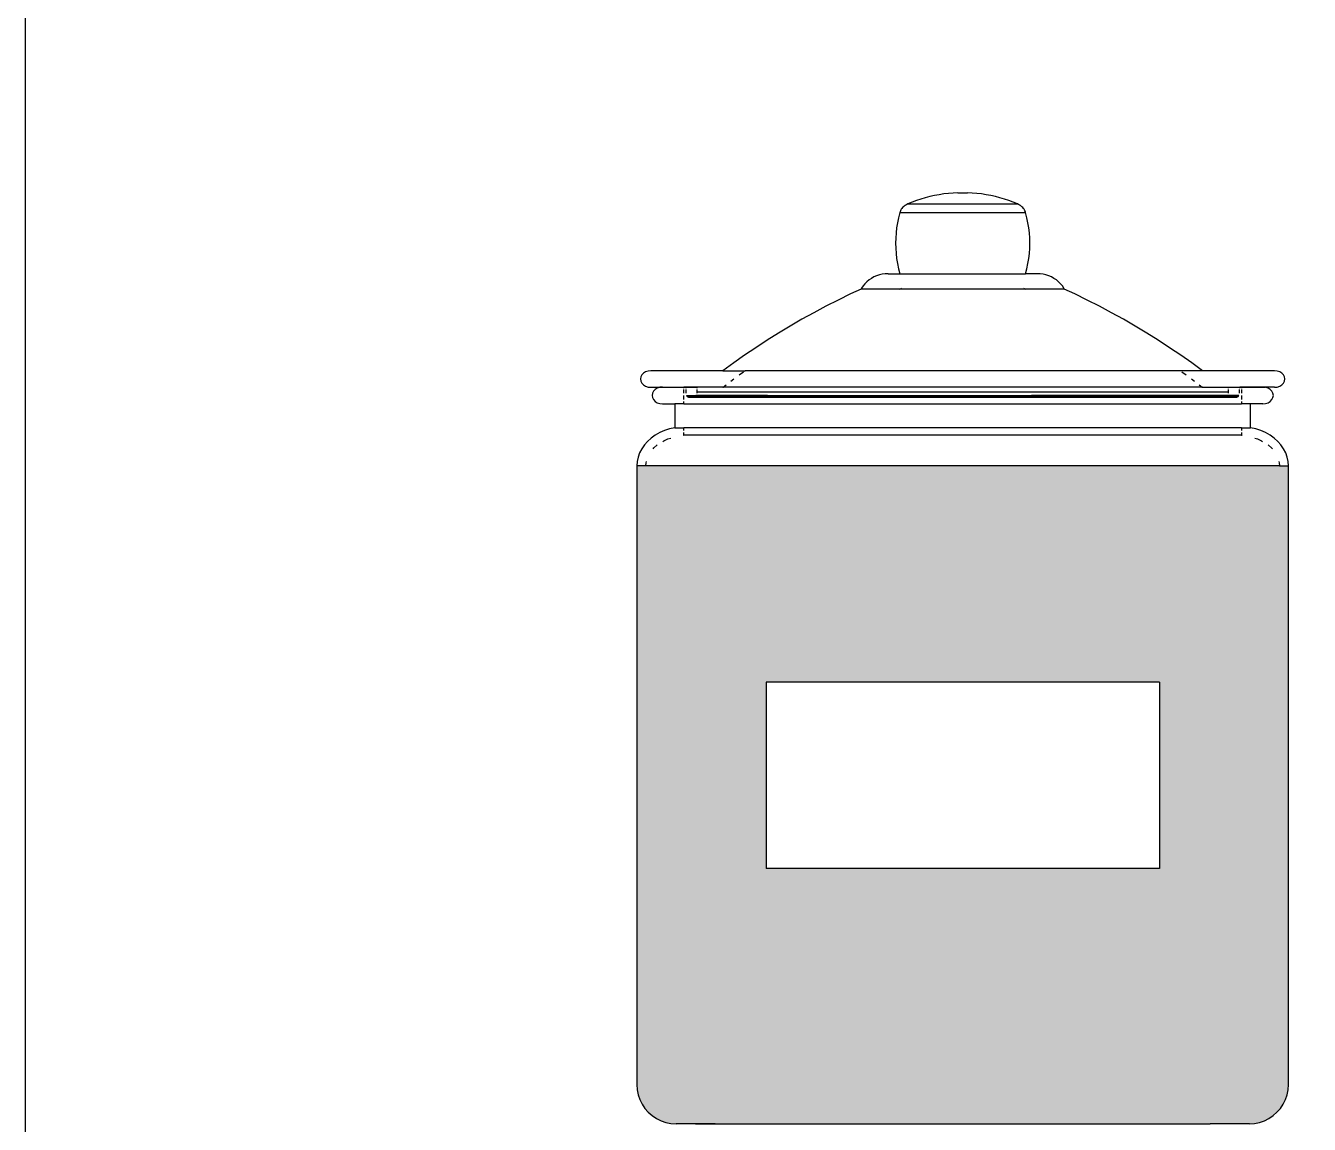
# Model space of a CAD drawing. Header units: millimetres. Extents: x 857 to 2168, y 576 to 1198.
# Drawn here: x 1490.87 to 1502.85, y 637.65 to 647.9 of the extents above; entities that cross this region are included whole.
import ezdxf

# ---------------------------------------------------------------- set-up
doc = ezdxf.new("R2010")
doc.units = ezdxf.units.MM
doc.layers.add('WAL', color=7, linetype='Continuous', lineweight=30)

msp = doc.modelspace()

# ---------------------------------------------------------------- hatches: boundary and pattern name
at = {"lineweight": -2, "true_color": 0xfac7ad}
h = msp.add_hatch(color=31, dxfattribs=at)
h.dxf.hatch_style = 1
h.paths.add_polyline_path([(1502.977, 666.315), (1502.893, 666.315), (1496.981, 666.315), (1496.896, 666.315), (1496.896, 660.543), (1496.899, 660.495), (1496.908, 660.448), (1496.924, 660.403), (1496.945, 660.36), (1496.972, 660.32), (1497.003, 660.284), (1497.039, 660.253), (1497.079, 660.226), (1497.122, 660.205), (1497.134, 660.201), (1502.74, 660.201), (1502.752, 660.205), (1502.794, 660.226), (1502.834, 660.253), (1502.87, 660.284), (1502.902, 660.32), (1502.928, 660.36), (1502.95, 660.403), (1502.965, 660.448), (1502.974, 660.495), (1502.977, 660.543)])
h.paths.add_polyline_path([(1501.772, 662.56), (1498.101, 662.56), (1498.101, 664.298), (1501.772, 664.298)], flags=16)
h.paths.add_polyline_path([(1509.928, 666.315), (1509.843, 666.315), (1503.931, 666.315), (1503.846, 666.315), (1503.846, 660.543), (1503.849, 660.495), (1503.859, 660.448), (1503.874, 660.403), (1503.895, 660.36), (1503.922, 660.32), (1503.953, 660.284), (1503.989, 660.253), (1504.029, 660.226), (1504.072, 660.205), (1504.084, 660.201), (1509.69, 660.201), (1509.702, 660.205), (1509.745, 660.226), (1509.784, 660.253), (1509.82, 660.284), (1509.852, 660.32), (1509.879, 660.36), (1509.9, 660.403), (1509.915, 660.448), (1509.924, 660.495), (1509.928, 660.543)])
h.paths.add_polyline_path([(1505.052, 662.56), (1505.052, 664.298), (1508.722, 664.298), (1508.722, 662.56)], flags=16)
h.paths.add_polyline_path([(1516.687, 660.403), (1516.702, 660.448), (1516.712, 660.495), (1516.715, 660.543), (1516.715, 664.795), (1510.634, 664.795), (1510.634, 660.543), (1510.637, 660.495), (1510.646, 660.448), (1510.661, 660.403), (1510.683, 660.36), (1510.709, 660.32), (1510.741, 660.284), (1510.777, 660.253), (1510.816, 660.226), (1510.859, 660.205), (1510.871, 660.201), (1516.477, 660.201), (1516.489, 660.205), (1516.532, 660.226), (1516.572, 660.253), (1516.608, 660.284), (1516.639, 660.32), (1516.666, 660.36)])
h.paths.add_polyline_path([(1511.839, 661.8), (1511.839, 663.538), (1515.509, 663.538), (1515.509, 661.8)], flags=16)
h.paths.add_polyline_path([(1523.665, 664.795), (1517.584, 664.795), (1517.584, 660.543), (1517.587, 660.495), (1517.596, 660.448), (1517.612, 660.403), (1517.633, 660.36), (1517.659, 660.32), (1517.691, 660.284), (1517.727, 660.253), (1517.767, 660.226), (1517.81, 660.205), (1517.822, 660.201), (1523.427, 660.201), (1523.439, 660.205), (1523.482, 660.226), (1523.522, 660.253), (1523.558, 660.284), (1523.59, 660.32), (1523.616, 660.36), (1523.637, 660.403), (1523.653, 660.448), (1523.662, 660.495), (1523.665, 660.543)])
h.paths.add_polyline_path([(1518.789, 661.8), (1518.789, 663.538), (1522.46, 663.538), (1522.46, 661.8)], flags=16)
h.paths.add_polyline_path([(1504.216, 653.527), (1498.134, 653.527), (1498.134, 649.275), (1498.137, 649.228), (1498.147, 649.181), (1498.162, 649.135), (1498.183, 649.092), (1498.21, 649.053), (1498.241, 649.017), (1504.108, 649.017), (1504.14, 649.053), (1504.167, 649.092), (1504.188, 649.135), (1504.203, 649.181), (1504.212, 649.228), (1504.216, 649.275)])
h.paths.add_polyline_path([(1503.01, 650.532), (1499.34, 650.532), (1499.34, 652.27), (1503.01, 652.27)], flags=16)
h.paths.add_polyline_path([(1524.903, 655.047), (1524.819, 655.047), (1518.906, 655.047), (1518.822, 655.047), (1518.822, 649.275), (1518.825, 649.228), (1518.834, 649.181), (1518.85, 649.135), (1518.871, 649.092), (1518.897, 649.053), (1518.929, 649.017), (1524.796, 649.017), (1524.828, 649.053), (1524.854, 649.092), (1524.875, 649.135), (1524.891, 649.181), (1524.9, 649.228), (1524.903, 649.275)])
h.paths.add_polyline_path([(1523.698, 653.03), (1523.698, 651.293), (1520.027, 651.293), (1520.027, 653.03)], flags=16)
h.paths.add_polyline_path([(1511.166, 653.527), (1505.084, 653.527), (1505.084, 649.275), (1505.087, 649.228), (1505.097, 649.181), (1505.112, 649.135), (1505.133, 649.092), (1505.16, 649.053), (1505.192, 649.017), (1511.059, 649.017), (1511.09, 649.053), (1511.117, 649.092), (1511.138, 649.135), (1511.153, 649.181), (1511.163, 649.228), (1511.166, 649.275)])
h.paths.add_polyline_path([(1506.29, 650.532), (1506.29, 652.27), (1509.96, 652.27), (1509.96, 650.532)], flags=16)
h.paths.add_polyline_path([(1517.953, 655.047), (1517.869, 655.047), (1511.956, 655.047), (1511.872, 655.047), (1511.872, 649.275), (1511.875, 649.228), (1511.884, 649.181), (1511.9, 649.135), (1511.921, 649.092), (1511.947, 649.053), (1511.979, 649.017), (1517.846, 649.017), (1517.878, 649.053), (1517.904, 649.092), (1517.925, 649.135), (1517.941, 649.181), (1517.95, 649.228), (1517.953, 649.275)])
h.paths.add_polyline_path([(1513.077, 651.293), (1513.077, 653.03), (1516.748, 653.03), (1516.748, 651.293)], flags=16)
h.paths.add_polyline_path([(1502.654, 643.791), (1502.57, 643.791), (1496.658, 643.791), (1496.573, 643.791), (1496.573, 638.019), (1496.576, 637.971), (1496.585, 637.924), (1496.601, 637.879), (1496.622, 637.836), (1496.649, 637.796), (1496.68, 637.76), (1496.716, 637.729), (1496.756, 637.702), (1496.799, 637.681), (1496.844, 637.665), (1496.891, 637.656), (1496.939, 637.653), (1497.304, 637.653), (1501.923, 637.653), (1502.289, 637.653), (1502.336, 637.656), (1502.383, 637.665), (1502.429, 637.681), (1502.472, 637.702), (1502.511, 637.729), (1502.547, 637.76), (1502.579, 637.796), (1502.605, 637.836), (1502.627, 637.879), (1502.642, 637.924), (1502.651, 637.971), (1502.654, 638.019)])
h.paths.add_polyline_path([(1497.779, 640.036), (1497.779, 641.774), (1501.449, 641.774), (1501.449, 640.036)], flags=16)
h.paths.add_polyline_path([(1509.605, 643.791), (1509.52, 643.791), (1503.608, 643.791), (1503.523, 643.791), (1503.523, 638.019), (1503.526, 637.971), (1503.536, 637.924), (1503.551, 637.879), (1503.572, 637.836), (1503.599, 637.796), (1503.63, 637.76), (1503.666, 637.729), (1503.706, 637.702), (1503.749, 637.681), (1503.794, 637.665), (1503.841, 637.656), (1503.889, 637.653), (1504.254, 637.653), (1508.874, 637.653), (1509.239, 637.653), (1509.287, 637.656), (1509.334, 637.665), (1509.379, 637.681), (1509.422, 637.702), (1509.462, 637.729), (1509.498, 637.76), (1509.529, 637.796), (1509.556, 637.836), (1509.577, 637.879), (1509.592, 637.924), (1509.602, 637.971), (1509.605, 638.019)])
h.paths.add_polyline_path([(1504.729, 640.036), (1504.729, 641.774), (1508.399, 641.774), (1508.399, 640.036)], flags=16)
h.paths.add_polyline_path([(1516.392, 642.271), (1510.311, 642.271), (1510.311, 638.019), (1510.314, 637.971), (1510.323, 637.924), (1510.338, 637.879), (1510.36, 637.836), (1510.386, 637.796), (1510.418, 637.76), (1510.454, 637.729), (1510.493, 637.702), (1510.536, 637.681), (1510.582, 637.665), (1510.629, 637.656), (1510.676, 637.653), (1511.042, 637.653), (1515.661, 637.653), (1516.026, 637.653), (1516.074, 637.656), (1516.121, 637.665), (1516.166, 637.681), (1516.209, 637.702), (1516.249, 637.729), (1516.285, 637.76), (1516.316, 637.796), (1516.343, 637.836), (1516.364, 637.879), (1516.38, 637.924), (1516.389, 637.971), (1516.392, 638.019)])
h.paths.add_polyline_path([(1511.516, 639.276), (1511.516, 641.013), (1515.187, 641.013), (1515.187, 639.276)], flags=16)
h.paths.add_polyline_path([(1523.293, 637.836), (1523.314, 637.879), (1523.33, 637.924), (1523.339, 637.971), (1523.342, 638.019), (1523.342, 642.271), (1517.261, 642.271), (1517.261, 638.019), (1517.264, 637.971), (1517.273, 637.924), (1517.289, 637.879), (1517.31, 637.836), (1517.336, 637.796), (1517.368, 637.76), (1517.404, 637.729), (1517.444, 637.702), (1517.487, 637.681), (1517.532, 637.665), (1517.579, 637.656), (1517.627, 637.653), (1517.992, 637.653), (1522.611, 637.653), (1522.976, 637.653), (1523.024, 637.656), (1523.071, 637.665), (1523.116, 637.681), (1523.159, 637.702), (1523.199, 637.729), (1523.235, 637.76), (1523.267, 637.796)])
h.paths.add_polyline_path([(1518.466, 639.276), (1518.466, 641.013), (1522.137, 641.013), (1522.137, 639.276)], flags=16)
h.paths.add_polyline_path([(1502.685, 630.978), (1496.604, 630.978), (1496.604, 626.726), (1496.607, 626.679), (1496.616, 626.632), (1496.631, 626.586), (1496.653, 626.544), (1496.679, 626.504), (1496.711, 626.468), (1502.578, 626.468), (1502.609, 626.504), (1502.636, 626.544), (1502.657, 626.586), (1502.672, 626.632), (1502.682, 626.679), (1502.685, 626.726)])
h.paths.add_polyline_path([(1497.809, 627.984), (1497.809, 629.721), (1501.479, 629.721), (1501.479, 627.984)], flags=16)
h.paths.add_polyline_path([(1509.635, 630.978), (1503.554, 630.978), (1503.554, 626.726), (1503.557, 626.679), (1503.566, 626.632), (1503.582, 626.586), (1503.603, 626.544), (1503.629, 626.504), (1503.661, 626.468), (1509.528, 626.468), (1509.56, 626.504), (1509.586, 626.544), (1509.607, 626.586), (1509.623, 626.632), (1509.632, 626.679), (1509.635, 626.726)])
h.paths.add_polyline_path([(1504.759, 627.984), (1504.759, 629.721), (1508.43, 629.721), (1508.43, 627.984)], flags=16)
h.paths.add_polyline_path([(1516.422, 632.499), (1516.338, 632.499), (1510.426, 632.499), (1510.341, 632.499), (1510.341, 626.726), (1510.344, 626.679), (1510.354, 626.632), (1510.369, 626.586), (1510.39, 626.544), (1510.417, 626.504), (1510.448, 626.468), (1516.315, 626.468), (1516.347, 626.504), (1516.373, 626.544), (1516.395, 626.586), (1516.41, 626.632), (1516.419, 626.679), (1516.422, 626.726)])
h.paths.add_polyline_path([(1511.547, 628.744), (1511.547, 630.481), (1515.217, 630.481), (1515.217, 628.744)], flags=16)
h.paths.add_polyline_path([(1523.373, 632.499), (1523.288, 632.499), (1517.376, 632.499), (1517.291, 632.499), (1517.291, 626.726), (1517.294, 626.679), (1517.304, 626.632), (1517.319, 626.586), (1517.34, 626.544), (1517.367, 626.504), (1517.398, 626.468), (1523.266, 626.468), (1523.297, 626.504), (1523.324, 626.544), (1523.345, 626.586), (1523.36, 626.632), (1523.37, 626.679), (1523.373, 626.726)])
h.paths.add_polyline_path([(1522.167, 628.744), (1518.497, 628.744), (1518.497, 630.481), (1522.167, 630.481)], flags=16)
at = {"layer": 'WAL', "lineweight": -2, "true_color": 0xd56c9f}
h = msp.add_hatch(dxfattribs=at)
h.set_pattern_fill('GOST_GROUND', color=233, scale=0.75)
h.set_pattern_definition([(45, (-730.247, 1758.333), (10.606602, 0), [15]), (45, (-727.997, 1758.333), (10.606602, 0), [15]), (45, (-725.747, 1758.333), (10.606602, 0), [15])])
h.paths.add_polyline_path([(1533.814, 703.247), (1490.869, 703.247), (1490.869, 673.83), (1529.406, 673.83, 0.496712), (1529.406, 672.89), (1490.869, 672.89), (1490.869, 671.01), (1529.406, 671.01), (1529.406, 626.364), (1490.869, 626.364), (1490.869, 624.484), (1529.428, 624.484, 0.569305), (1529.428, 623.544), (1490.869, 623.544), (1490.869, 594.948), (1533.814, 594.948), (1533.814, 622.605)])

# ---------------------------------------------------------------- linework, layer by layer
at = {"layer": 'WAL', "lineweight": -2}
for p, q in [((1490.869, 626.364), (1490.869, 671.01)), ((1499.307, 646.303), (1499.265, 646.292)), ((1499.307, 646.303), (1499.265, 646.292)), ((1499.35, 646.313), (1499.307, 646.303)), ((1499.35, 646.313), (1499.307, 646.303)), ((1499.393, 646.321), (1499.35, 646.313)), ((1499.393, 646.321), (1499.35, 646.313)), ((1499.437, 646.328), (1499.393, 646.321)), ((1499.437, 646.328), (1499.393, 646.321)), ((1499.481, 646.333), (1499.437, 646.328)), ((1499.481, 646.333), (1499.437, 646.328)), ((1499.525, 646.337), (1499.481, 646.333)), ((1499.525, 646.337), (1499.481, 646.333)), ((1499.569, 646.34), (1499.525, 646.337)), ((1499.569, 646.34), (1499.525, 646.337)), ((1499.569, 646.34), (1499.658, 646.34)), ((1499.569, 646.34), (1499.658, 646.34)), ((1499.702, 646.337), (1499.658, 646.34)), ((1499.702, 646.337), (1499.658, 646.34)), ((1499.747, 646.333), (1499.702, 646.337)), ((1499.747, 646.333), (1499.702, 646.337)), ((1499.79, 646.328), (1499.747, 646.333)), ((1499.79, 646.328), (1499.747, 646.333)), ((1499.834, 646.321), (1499.79, 646.328)), ((1499.834, 646.321), (1499.79, 646.328)), ((1499.877, 646.313), (1499.834, 646.321)), ((1499.877, 646.313), (1499.834, 646.321)), ((1499.92, 646.303), (1499.877, 646.313)), ((1499.92, 646.303), (1499.877, 646.313)), ((1499.962, 646.292), (1499.92, 646.303)), ((1499.962, 646.292), (1499.92, 646.303)), ((1499.036, 646.179), (1499.032, 646.171)), ((1499.036, 646.179), (1499.032, 646.171)), ((1499.041, 646.186), (1499.036, 646.179)), ((1499.041, 646.186), (1499.036, 646.179)), ((1499.047, 646.194), (1499.041, 646.186)), ((1499.047, 646.194), (1499.041, 646.186)), ((1499.053, 646.201), (1499.047, 646.194)), ((1499.053, 646.201), (1499.047, 646.194)), ((1499.06, 646.208), (1499.053, 646.201)), ((1499.06, 646.208), (1499.053, 646.201)), ((1499.068, 646.214), (1499.06, 646.208)), ((1499.068, 646.214), (1499.06, 646.208)), ((1499.076, 646.22), (1499.068, 646.214)), ((1499.076, 646.22), (1499.068, 646.214)), ((1499.084, 646.225), (1499.076, 646.22)), ((1499.084, 646.225), (1499.076, 646.22)), ((1499.093, 646.23), (1499.084, 646.225)), ((1499.093, 646.23), (1499.084, 646.225)), ((1499.103, 646.235), (1499.093, 646.23)), ((1499.103, 646.235), (1499.093, 646.23)), ((1499.142, 646.251), (1499.103, 646.235)), ((1499.142, 646.251), (1499.103, 646.235)), ((1499.103, 646.235), (1500.125, 646.235)), ((1499.103, 646.235), (1500.125, 646.235)), ((1499.183, 646.266), (1499.142, 646.251)), ((1499.183, 646.266), (1499.142, 646.251)), ((1499.224, 646.28), (1499.183, 646.266)), ((1499.224, 646.28), (1499.183, 646.266)), ((1499.265, 646.292), (1499.224, 646.28)), ((1499.265, 646.292), (1499.224, 646.28)), ((1500.004, 646.28), (1499.962, 646.292)), ((1500.004, 646.28), (1499.962, 646.292)), ((1500.045, 646.266), (1500.004, 646.28)), ((1500.045, 646.266), (1500.004, 646.28)), ((1500.085, 646.251), (1500.045, 646.266)), ((1500.085, 646.251), (1500.045, 646.266)), ((1500.125, 646.235), (1500.085, 646.251)), ((1500.125, 646.235), (1500.085, 646.251)), ((1500.134, 646.23), (1500.125, 646.235)), ((1500.134, 646.23), (1500.125, 646.235)), ((1500.143, 646.225), (1500.134, 646.23)), ((1500.143, 646.225), (1500.134, 646.23)), ((1500.152, 646.22), (1500.143, 646.225)), ((1500.152, 646.22), (1500.143, 646.225)), ((1500.16, 646.214), (1500.152, 646.22)), ((1500.16, 646.214), (1500.152, 646.22)), ((1500.167, 646.208), (1500.16, 646.214)), ((1500.167, 646.208), (1500.16, 646.214)), ((1500.174, 646.201), (1500.167, 646.208)), ((1500.174, 646.201), (1500.167, 646.208)), ((1500.181, 646.194), (1500.174, 646.201)), ((1500.181, 646.194), (1500.174, 646.201)), ((1500.186, 646.186), (1500.181, 646.194)), ((1500.186, 646.186), (1500.181, 646.194)), ((1500.191, 646.179), (1500.186, 646.186)), ((1500.191, 646.179), (1500.186, 646.186)), ((1500.195, 646.171), (1500.191, 646.179)), ((1500.195, 646.171), (1500.191, 646.179)), ((1499.005, 646.06), (1498.997, 646.012)), ((1499.005, 646.06), (1498.997, 646.012)), ((1499.014, 646.107), (1499.005, 646.06)), ((1499.014, 646.107), (1499.005, 646.06)), ((1499.026, 646.154), (1499.014, 646.107)), ((1499.026, 646.154), (1499.014, 646.107)), ((1499.029, 646.162), (1499.026, 646.154)), ((1499.029, 646.162), (1499.026, 646.154)), ((1499.026, 646.154), (1500.201, 646.154)), ((1499.026, 646.154), (1500.201, 646.154)), ((1499.032, 646.171), (1499.029, 646.162)), ((1499.032, 646.171), (1499.029, 646.162)), ((1500.199, 646.162), (1500.195, 646.171)), ((1500.199, 646.162), (1500.195, 646.171)), ((1500.201, 646.154), (1500.199, 646.162)), ((1500.201, 646.154), (1500.199, 646.162)), ((1500.213, 646.107), (1500.201, 646.154)), ((1500.213, 646.107), (1500.201, 646.154)), ((1500.223, 646.06), (1500.213, 646.107)), ((1500.223, 646.06), (1500.213, 646.107)), ((1500.23, 646.012), (1500.223, 646.06)), ((1500.23, 646.012), (1500.223, 646.06)), ((1498.992, 645.965), (1498.989, 645.917)), ((1498.992, 645.965), (1498.989, 645.917)), ((1498.997, 646.012), (1498.992, 645.965)), ((1498.997, 646.012), (1498.992, 645.965)), ((1500.236, 645.965), (1500.23, 646.012)), ((1500.236, 645.965), (1500.23, 646.012)), ((1500.239, 645.917), (1500.236, 645.965)), ((1500.239, 645.917), (1500.236, 645.965)), ((1498.989, 645.917), (1498.988, 645.869)), ((1498.989, 645.917), (1498.988, 645.869)), ((1498.988, 645.869), (1498.989, 645.821)), ((1498.988, 645.869), (1498.989, 645.821)), ((1498.989, 645.821), (1498.992, 645.773)), ((1498.989, 645.821), (1498.992, 645.773)), ((1500.236, 645.773), (1500.239, 645.821)), ((1500.236, 645.773), (1500.239, 645.821)), ((1500.24, 645.869), (1500.239, 645.917)), ((1500.24, 645.869), (1500.239, 645.917)), ((1500.239, 645.821), (1500.24, 645.869)), ((1500.239, 645.821), (1500.24, 645.869)), ((1498.992, 645.773), (1498.997, 645.726)), ((1498.992, 645.773), (1498.997, 645.726)), ((1498.997, 645.726), (1499.005, 645.678)), ((1498.997, 645.726), (1499.005, 645.678)), ((1500.223, 645.678), (1500.23, 645.726)), ((1500.223, 645.678), (1500.23, 645.726)), ((1500.23, 645.726), (1500.236, 645.773)), ((1500.23, 645.726), (1500.236, 645.773)), ((1498.863, 645.579), (1498.836, 645.573)), ((1498.863, 645.579), (1498.836, 645.573)), ((1498.89, 645.583), (1498.863, 645.579)), ((1498.89, 645.583), (1498.863, 645.579)), ((1498.917, 645.584), (1498.89, 645.583)), ((1498.917, 645.584), (1498.89, 645.583)), ((1498.917, 645.584), (1499.026, 645.584)), ((1498.917, 645.584), (1499.026, 645.584)), ((1499.005, 645.678), (1499.014, 645.631)), ((1499.005, 645.678), (1499.014, 645.631)), ((1499.014, 645.631), (1499.026, 645.584)), ((1499.014, 645.631), (1499.026, 645.584)), ((1499.026, 645.584), (1500.201, 645.584)), ((1499.026, 645.584), (1500.201, 645.584)), ((1500.201, 645.584), (1500.213, 645.631)), ((1500.201, 645.584), (1500.213, 645.631)), ((1500.31, 645.584), (1500.201, 645.584)), ((1500.31, 645.584), (1500.201, 645.584)), ((1500.213, 645.631), (1500.223, 645.678)), ((1500.213, 645.631), (1500.223, 645.678)), ((1500.337, 645.583), (1500.31, 645.584)), ((1500.337, 645.583), (1500.31, 645.584)), ((1500.364, 645.579), (1500.337, 645.583)), ((1500.364, 645.579), (1500.337, 645.583)), ((1500.391, 645.573), (1500.364, 645.579)), ((1500.391, 645.573), (1500.364, 645.579)), ((1498.684, 645.47), (1498.669, 645.448)), ((1498.684, 645.47), (1498.669, 645.448)), ((1498.701, 645.49), (1498.684, 645.47)), ((1498.701, 645.49), (1498.684, 645.47)), ((1498.719, 645.509), (1498.701, 645.49)), ((1498.719, 645.509), (1498.701, 645.49)), ((1498.74, 645.526), (1498.719, 645.509)), ((1498.74, 645.526), (1498.719, 645.509)), ((1498.762, 645.541), (1498.74, 645.526)), ((1498.762, 645.541), (1498.74, 645.526)), ((1498.786, 645.554), (1498.762, 645.541)), ((1498.786, 645.554), (1498.762, 645.541)), ((1498.811, 645.564), (1498.786, 645.554)), ((1498.811, 645.564), (1498.786, 645.554)), ((1498.836, 645.573), (1498.811, 645.564)), ((1498.836, 645.573), (1498.811, 645.564)), ((1500.417, 645.564), (1500.391, 645.573)), ((1500.417, 645.564), (1500.391, 645.573)), ((1500.442, 645.554), (1500.417, 645.564)), ((1500.442, 645.554), (1500.417, 645.564)), ((1500.465, 645.541), (1500.442, 645.554)), ((1500.465, 645.541), (1500.442, 645.554)), ((1500.488, 645.526), (1500.465, 645.541)), ((1500.488, 645.526), (1500.465, 645.541)), ((1500.508, 645.509), (1500.488, 645.526)), ((1500.508, 645.509), (1500.488, 645.526)), ((1500.527, 645.49), (1500.508, 645.509)), ((1500.527, 645.49), (1500.508, 645.509)), ((1500.544, 645.47), (1500.527, 645.49)), ((1500.544, 645.47), (1500.527, 645.49)), ((1500.558, 645.448), (1500.544, 645.47)), ((1500.558, 645.448), (1500.544, 645.47)), ((1498.452, 645.338), (1498.338, 645.28)), ((1498.452, 645.338), (1498.338, 645.28)), ((1498.567, 645.395), (1498.452, 645.338)), ((1498.567, 645.395), (1498.452, 645.338)), ((1498.665, 645.44), (1498.567, 645.395)), ((1498.665, 645.44), (1498.567, 645.395)), ((1498.669, 645.448), (1498.665, 645.44)), ((1498.669, 645.448), (1498.665, 645.44)), ((1499.025, 645.44), (1498.665, 645.44)), ((1499.025, 645.44), (1498.665, 645.44)), ((1499.025, 645.44), (1499.046, 645.448)), ((1499.025, 645.44), (1499.046, 645.448)), ((1500.203, 645.44), (1499.025, 645.44)), ((1500.203, 645.44), (1499.025, 645.44)), ((1500.182, 645.448), (1500.203, 645.44)), ((1500.182, 645.448), (1500.203, 645.44)), ((1500.562, 645.44), (1500.203, 645.44)), ((1500.562, 645.44), (1500.203, 645.44)), ((1500.562, 645.44), (1500.558, 645.448)), ((1500.562, 645.44), (1500.558, 645.448)), ((1500.66, 645.395), (1500.562, 645.44)), ((1500.66, 645.395), (1500.562, 645.44)), ((1500.776, 645.338), (1500.66, 645.395)), ((1500.776, 645.338), (1500.66, 645.395)), ((1500.89, 645.28), (1500.776, 645.338)), ((1500.89, 645.28), (1500.776, 645.338)), ((1498.225, 645.22), (1498.113, 645.159)), ((1498.225, 645.22), (1498.113, 645.159)), ((1498.338, 645.28), (1498.225, 645.22)), ((1498.338, 645.28), (1498.225, 645.22)), ((1501.003, 645.22), (1500.89, 645.28)), ((1501.003, 645.22), (1500.89, 645.28)), ((1501.114, 645.159), (1501.003, 645.22)), ((1501.114, 645.159), (1501.003, 645.22)), ((1498.113, 645.159), (1498.003, 645.095)), ((1498.113, 645.159), (1498.003, 645.095)), ((1501.224, 645.095), (1501.114, 645.159)), ((1501.224, 645.095), (1501.114, 645.159)), ((1497.895, 645.03), (1497.788, 644.963)), ((1497.895, 645.03), (1497.788, 644.963)), ((1498.003, 645.095), (1497.895, 645.03)), ((1498.003, 645.095), (1497.895, 645.03)), ((1501.333, 645.03), (1501.224, 645.095)), ((1501.333, 645.03), (1501.224, 645.095)), ((1501.439, 644.963), (1501.333, 645.03)), ((1501.439, 644.963), (1501.333, 645.03)), ((1497.683, 644.894), (1497.579, 644.824)), ((1497.683, 644.894), (1497.579, 644.824)), ((1497.788, 644.963), (1497.683, 644.894)), ((1497.788, 644.963), (1497.683, 644.894)), ((1501.545, 644.894), (1501.439, 644.963)), ((1501.545, 644.894), (1501.439, 644.963)), ((1501.649, 644.824), (1501.545, 644.894)), ((1501.649, 644.824), (1501.545, 644.894)), ((1497.477, 644.752), (1497.376, 644.679)), ((1497.477, 644.752), (1497.376, 644.679)), ((1497.579, 644.824), (1497.477, 644.752)), ((1497.579, 644.824), (1497.477, 644.752)), ((1501.751, 644.752), (1501.649, 644.824)), ((1501.751, 644.752), (1501.649, 644.824)), ((1501.851, 644.679), (1501.751, 644.752)), ((1501.851, 644.679), (1501.751, 644.752)), ((1496.61, 644.622), (1496.606, 644.602)), ((1496.61, 644.622), (1496.606, 644.602)), ((1496.619, 644.64), (1496.61, 644.622)), ((1496.619, 644.64), (1496.61, 644.622)), ((1496.635, 644.656), (1496.619, 644.64)), ((1496.635, 644.656), (1496.619, 644.64)), ((1496.655, 644.669), (1496.635, 644.656)), ((1496.655, 644.669), (1496.635, 644.656)), ((1496.678, 644.676), (1496.655, 644.669)), ((1496.678, 644.676), (1496.655, 644.669)), ((1496.703, 644.679), (1496.678, 644.676)), ((1496.703, 644.679), (1496.678, 644.676)), ((1497.376, 644.679), (1496.703, 644.679)), ((1497.376, 644.679), (1496.703, 644.679)), ((1497.376, 644.679), (1497.583, 644.679)), ((1497.376, 644.679), (1497.583, 644.679)), ((1497.529, 644.64), (1497.568, 644.669)), ((1497.529, 644.64), (1497.568, 644.669)), ((1497.579, 644.676), (1497.583, 644.679)), ((1497.579, 644.676), (1497.583, 644.679)), ((1501.645, 644.679), (1497.583, 644.679)), ((1501.645, 644.679), (1497.583, 644.679)), ((1501.645, 644.679), (1501.648, 644.676)), ((1501.851, 644.679), (1501.645, 644.679)), ((1501.645, 644.679), (1501.648, 644.676)), ((1501.851, 644.679), (1501.645, 644.679)), ((1501.659, 644.669), (1501.698, 644.64)), ((1501.659, 644.669), (1501.698, 644.64)), ((1502.524, 644.679), (1501.851, 644.679)), ((1502.524, 644.679), (1501.851, 644.679)), ((1502.549, 644.676), (1502.524, 644.679)), ((1502.549, 644.676), (1502.524, 644.679)), ((1502.573, 644.669), (1502.549, 644.676)), ((1502.573, 644.669), (1502.549, 644.676)), ((1502.593, 644.656), (1502.573, 644.669)), ((1502.593, 644.656), (1502.573, 644.669)), ((1502.608, 644.64), (1502.593, 644.656)), ((1502.608, 644.64), (1502.593, 644.656)), ((1502.618, 644.622), (1502.608, 644.64)), ((1502.618, 644.622), (1502.608, 644.64)), ((1502.621, 644.602), (1502.618, 644.622)), ((1502.621, 644.602), (1502.618, 644.622)), ((1496.606, 644.602), (1496.61, 644.582)), ((1496.606, 644.602), (1496.61, 644.582)), ((1496.61, 644.582), (1496.619, 644.563)), ((1496.61, 644.582), (1496.619, 644.563)), ((1496.619, 644.563), (1496.635, 644.547)), ((1496.619, 644.563), (1496.635, 644.547)), ((1496.635, 644.547), (1496.655, 644.535)), ((1496.635, 644.547), (1496.655, 644.535)), ((1496.655, 644.535), (1496.678, 644.527)), ((1496.655, 644.535), (1496.678, 644.527)), ((1496.678, 644.527), (1496.703, 644.525)), ((1496.678, 644.527), (1496.703, 644.525)), ((1496.703, 644.525), (1496.787, 644.525)), ((1496.703, 644.525), (1496.787, 644.525)), ((1496.743, 644.504), (1496.728, 644.488)), ((1496.743, 644.504), (1496.728, 644.488)), ((1496.763, 644.517), (1496.743, 644.504)), ((1496.763, 644.517), (1496.743, 644.504)), ((1496.787, 644.525), (1496.763, 644.517)), ((1496.787, 644.525), (1496.763, 644.517)), ((1496.788, 644.525), (1496.787, 644.525)), ((1496.788, 644.525), (1496.787, 644.525)), ((1496.812, 644.527), (1496.788, 644.525)), ((1496.812, 644.527), (1496.788, 644.525)), ((1496.788, 644.525), (1497.012, 644.525)), ((1496.788, 644.525), (1497.012, 644.525)), ((1496.812, 644.527), (1497.012, 644.527)), ((1496.812, 644.527), (1497.012, 644.527)), ((1497.012, 644.525), (1497.012, 644.527)), ((1497.38, 644.527), (1497.012, 644.527)), ((1497.376, 644.527), (1497.012, 644.527)), ((1497.012, 644.525), (1497.012, 644.527)), ((1497.38, 644.527), (1497.012, 644.527)), ((1497.376, 644.527), (1497.012, 644.527)), ((1497.012, 644.517), (1497.012, 644.525)), ((1497.012, 644.525), (1497.029, 644.525)), ((1497.012, 644.517), (1497.012, 644.525)), ((1497.012, 644.525), (1497.029, 644.525)), ((1497.012, 644.469), (1497.012, 644.504)), ((1497.012, 644.469), (1497.012, 644.504)), ((1497.029, 644.525), (1497.029, 644.517)), ((1497.029, 644.525), (1497.137, 644.525)), ((1497.029, 644.525), (1497.029, 644.517)), ((1497.029, 644.525), (1497.137, 644.525)), ((1497.029, 644.504), (1497.03, 644.469)), ((1497.029, 644.504), (1497.03, 644.469)), ((1497.137, 644.517), (1497.137, 644.525)), ((1497.376, 644.525), (1497.137, 644.525)), ((1497.137, 644.517), (1497.137, 644.525)), ((1497.376, 644.525), (1497.137, 644.525)), ((1497.137, 644.482), (1497.137, 644.504)), ((1497.137, 644.482), (1497.137, 644.504)), ((1497.376, 644.525), (1497.38, 644.527)), ((1497.376, 644.525), (1497.38, 644.527)), ((1501.851, 644.525), (1497.376, 644.525)), ((1501.851, 644.525), (1497.376, 644.525)), ((1497.38, 644.527), (1497.406, 644.547)), ((1497.38, 644.527), (1497.406, 644.547)), ((1501.848, 644.527), (1497.38, 644.527)), ((1501.848, 644.527), (1497.38, 644.527)), ((1497.451, 644.582), (1497.477, 644.602)), ((1497.451, 644.582), (1497.477, 644.602)), ((1501.75, 644.602), (1501.776, 644.582)), ((1501.75, 644.602), (1501.776, 644.582)), ((1501.821, 644.547), (1501.848, 644.527)), ((1501.821, 644.547), (1501.848, 644.527)), ((1501.848, 644.527), (1501.851, 644.525)), ((1501.848, 644.527), (1502.215, 644.527)), ((1501.848, 644.527), (1501.851, 644.525)), ((1501.848, 644.527), (1502.215, 644.527)), ((1501.851, 644.525), (1502.09, 644.525)), ((1501.851, 644.525), (1502.09, 644.525)), ((1502.09, 644.525), (1502.09, 644.517)), ((1502.09, 644.525), (1502.199, 644.525)), ((1502.09, 644.525), (1502.09, 644.517)), ((1502.09, 644.525), (1502.199, 644.525)), ((1502.09, 644.504), (1502.09, 644.482)), ((1502.09, 644.504), (1502.09, 644.482)), ((1502.198, 644.469), (1502.198, 644.504)), ((1502.198, 644.469), (1502.198, 644.504)), ((1502.199, 644.517), (1502.199, 644.525)), ((1502.215, 644.525), (1502.199, 644.525)), ((1502.199, 644.517), (1502.199, 644.525)), ((1502.215, 644.525), (1502.199, 644.525)), ((1502.215, 644.527), (1502.215, 644.525)), ((1502.415, 644.527), (1502.215, 644.527)), ((1502.215, 644.527), (1502.215, 644.525)), ((1502.415, 644.527), (1502.215, 644.527)), ((1502.215, 644.525), (1502.215, 644.517)), ((1502.215, 644.525), (1502.44, 644.525)), ((1502.215, 644.525), (1502.215, 644.517)), ((1502.215, 644.525), (1502.44, 644.525)), ((1502.215, 644.504), (1502.215, 644.469)), ((1502.215, 644.504), (1502.215, 644.469)), ((1502.44, 644.525), (1502.415, 644.527)), ((1502.44, 644.525), (1502.415, 644.527)), ((1502.441, 644.525), (1502.44, 644.525)), ((1502.441, 644.525), (1502.44, 644.525)), ((1502.464, 644.517), (1502.441, 644.525)), ((1502.524, 644.525), (1502.441, 644.525)), ((1502.464, 644.517), (1502.441, 644.525)), ((1502.524, 644.525), (1502.441, 644.525)), ((1502.484, 644.504), (1502.464, 644.517)), ((1502.484, 644.504), (1502.464, 644.517)), ((1502.5, 644.488), (1502.484, 644.504)), ((1502.5, 644.488), (1502.484, 644.504)), ((1502.524, 644.525), (1502.549, 644.527)), ((1502.524, 644.525), (1502.549, 644.527)), ((1502.549, 644.527), (1502.573, 644.535)), ((1502.549, 644.527), (1502.573, 644.535)), ((1502.573, 644.535), (1502.593, 644.547)), ((1502.573, 644.535), (1502.593, 644.547)), ((1502.593, 644.547), (1502.608, 644.563)), ((1502.593, 644.547), (1502.608, 644.563)), ((1502.608, 644.563), (1502.618, 644.582)), ((1502.608, 644.563), (1502.618, 644.582)), ((1502.618, 644.582), (1502.621, 644.602)), ((1502.618, 644.582), (1502.621, 644.602)), ((1496.718, 644.469), (1496.715, 644.448)), ((1496.718, 644.469), (1496.715, 644.448)), ((1496.715, 644.448), (1496.718, 644.428)), ((1496.715, 644.448), (1496.718, 644.428)), ((1496.728, 644.488), (1496.718, 644.469)), ((1496.728, 644.488), (1496.718, 644.469)), ((1496.718, 644.428), (1496.728, 644.409)), ((1496.718, 644.428), (1496.728, 644.409)), ((1496.728, 644.409), (1496.743, 644.392)), ((1496.728, 644.409), (1496.743, 644.392)), ((1496.743, 644.392), (1496.763, 644.379)), ((1496.743, 644.392), (1496.763, 644.379)), ((1496.763, 644.379), (1496.787, 644.372)), ((1496.763, 644.379), (1496.787, 644.372)), ((1497.012, 644.409), (1497.012, 644.448)), ((1497.012, 644.409), (1497.012, 644.448)), ((1497.012, 644.369), (1497.012, 644.392)), ((1497.012, 644.369), (1497.012, 644.392)), ((1497.036, 644.448), (1497.037, 644.447)), ((1497.036, 644.448), (1497.037, 644.447)), ((1497.037, 644.447), (1497.039, 644.443)), ((1497.037, 644.447), (1497.124, 644.447)), ((1497.037, 644.447), (1497.039, 644.443)), ((1497.037, 644.447), (1497.124, 644.447)), ((1497.039, 644.443), (1497.042, 644.44)), ((1497.039, 644.443), (1497.126, 644.443)), ((1497.039, 644.443), (1497.042, 644.44)), ((1497.039, 644.443), (1497.126, 644.443)), ((1497.042, 644.44), (1497.056, 644.433)), ((1497.042, 644.44), (1497.123, 644.44)), ((1497.042, 644.44), (1497.056, 644.433)), ((1497.042, 644.44), (1497.123, 644.44)), ((1497.056, 644.433), (1497.116, 644.435)), ((1497.056, 644.433), (1497.116, 644.435)), ((1497.056, 644.433), (1502.172, 644.433)), ((1497.056, 644.433), (1502.172, 644.433)), ((1497.116, 644.435), (1497.12, 644.437)), ((1497.116, 644.435), (1497.12, 644.437)), ((1497.116, 644.435), (1502.111, 644.435)), ((1497.116, 644.435), (1502.111, 644.435)), ((1497.12, 644.437), (1497.123, 644.44)), ((1497.12, 644.437), (1497.123, 644.44)), ((1497.12, 644.437), (1502.108, 644.437)), ((1497.12, 644.437), (1502.108, 644.437)), ((1497.123, 644.44), (1497.126, 644.443)), ((1497.123, 644.44), (1497.126, 644.443)), ((1497.123, 644.44), (1497.13, 644.44)), ((1497.123, 644.44), (1497.13, 644.44)), ((1497.129, 644.448), (1497.124, 644.447)), ((1497.129, 644.448), (1497.124, 644.447)), ((1497.126, 644.443), (1497.129, 644.448)), ((1497.126, 644.443), (1497.129, 644.448)), ((1497.126, 644.443), (1497.127, 644.443)), ((1497.126, 644.443), (1497.127, 644.443)), ((1497.211, 644.443), (1497.127, 644.443)), ((1497.211, 644.443), (1497.127, 644.443)), ((1497.214, 644.448), (1497.129, 644.448)), ((1497.214, 644.448), (1497.129, 644.448)), ((1497.208, 644.44), (1497.13, 644.44)), ((1497.208, 644.44), (1497.13, 644.44)), ((1497.135, 644.469), (1497.137, 644.482)), ((1497.135, 644.469), (1497.137, 644.482)), ((1497.137, 644.482), (1502.09, 644.482)), ((1497.137, 644.482), (1502.09, 644.482)), ((1497.387, 644.44), (1497.208, 644.44)), ((1497.387, 644.44), (1497.208, 644.44)), ((1497.384, 644.443), (1497.211, 644.443)), ((1497.384, 644.443), (1497.211, 644.443)), ((1497.382, 644.447), (1497.214, 644.448)), ((1497.382, 644.447), (1497.214, 644.448)), ((1497.462, 644.448), (1497.382, 644.447)), ((1497.462, 644.448), (1497.382, 644.447)), ((1497.459, 644.443), (1497.384, 644.443)), ((1497.459, 644.443), (1497.384, 644.443)), ((1497.457, 644.44), (1497.387, 644.44)), ((1497.457, 644.44), (1497.387, 644.44)), ((1497.795, 644.44), (1497.457, 644.44)), ((1497.795, 644.44), (1497.457, 644.44)), ((1497.793, 644.443), (1497.459, 644.443)), ((1497.793, 644.443), (1497.459, 644.443)), ((1497.791, 644.447), (1497.462, 644.448)), ((1497.791, 644.447), (1497.462, 644.448)), ((1497.791, 644.447), (1497.857, 644.448)), ((1497.791, 644.447), (1497.857, 644.448)), ((1497.793, 644.443), (1497.855, 644.443)), ((1497.793, 644.443), (1497.855, 644.443)), ((1497.795, 644.44), (1497.853, 644.44)), ((1497.795, 644.44), (1497.853, 644.44)), ((1497.853, 644.44), (1498.328, 644.44)), ((1497.853, 644.44), (1498.328, 644.44)), ((1497.855, 644.443), (1498.327, 644.443)), ((1497.855, 644.443), (1498.327, 644.443)), ((1497.857, 644.448), (1498.325, 644.447)), ((1497.857, 644.448), (1498.325, 644.447)), ((1498.325, 644.447), (1498.371, 644.448)), ((1498.325, 644.447), (1498.371, 644.448)), ((1498.327, 644.443), (1498.37, 644.443)), ((1498.327, 644.443), (1498.37, 644.443)), ((1498.328, 644.44), (1498.368, 644.44)), ((1498.328, 644.44), (1498.368, 644.44)), ((1498.368, 644.44), (1498.948, 644.44)), ((1498.368, 644.44), (1498.948, 644.44)), ((1498.37, 644.443), (1498.947, 644.443)), ((1498.37, 644.443), (1498.947, 644.443)), ((1498.371, 644.448), (1498.947, 644.447)), ((1498.371, 644.448), (1498.947, 644.447)), ((1498.947, 644.447), (1498.971, 644.448)), ((1498.947, 644.447), (1498.971, 644.448)), ((1498.947, 644.443), (1498.97, 644.443)), ((1498.947, 644.443), (1498.97, 644.443)), ((1498.948, 644.44), (1498.969, 644.44)), ((1498.948, 644.44), (1498.969, 644.44)), ((1498.969, 644.44), (1500.258, 644.44)), ((1498.969, 644.44), (1500.258, 644.44)), ((1498.97, 644.443), (1500.258, 644.443)), ((1498.97, 644.443), (1500.258, 644.443)), ((1498.971, 644.448), (1500.257, 644.448)), ((1498.971, 644.448), (1500.257, 644.448)), ((1500.281, 644.447), (1500.257, 644.448)), ((1500.281, 644.447), (1500.257, 644.448)), ((1500.28, 644.443), (1500.258, 644.443)), ((1500.28, 644.443), (1500.258, 644.443)), ((1500.279, 644.44), (1500.258, 644.44)), ((1500.279, 644.44), (1500.258, 644.44)), ((1500.859, 644.44), (1500.279, 644.44)), ((1500.859, 644.44), (1500.279, 644.44)), ((1500.858, 644.443), (1500.28, 644.443)), ((1500.858, 644.443), (1500.28, 644.443)), ((1500.856, 644.448), (1500.281, 644.447)), ((1500.856, 644.448), (1500.281, 644.447)), ((1500.902, 644.447), (1500.856, 644.448)), ((1500.902, 644.447), (1500.856, 644.448)), ((1500.901, 644.443), (1500.858, 644.443)), ((1500.901, 644.443), (1500.858, 644.443)), ((1500.899, 644.44), (1500.859, 644.44)), ((1500.899, 644.44), (1500.859, 644.44)), ((1501.375, 644.44), (1500.899, 644.44)), ((1501.375, 644.44), (1500.899, 644.44)), ((1501.373, 644.443), (1500.901, 644.443)), ((1501.373, 644.443), (1500.901, 644.443)), ((1501.371, 644.448), (1500.902, 644.447)), ((1501.371, 644.448), (1500.902, 644.447)), ((1501.436, 644.447), (1501.371, 644.448)), ((1501.436, 644.447), (1501.371, 644.448)), ((1501.434, 644.443), (1501.373, 644.443)), ((1501.434, 644.443), (1501.373, 644.443)), ((1501.432, 644.44), (1501.375, 644.44)), ((1501.432, 644.44), (1501.375, 644.44)), ((1501.771, 644.44), (1501.432, 644.44)), ((1501.771, 644.44), (1501.432, 644.44)), ((1501.768, 644.443), (1501.434, 644.443)), ((1501.768, 644.443), (1501.434, 644.443)), ((1501.766, 644.448), (1501.436, 644.447)), ((1501.766, 644.448), (1501.436, 644.447)), ((1501.846, 644.447), (1501.766, 644.448)), ((1501.846, 644.447), (1501.766, 644.448)), ((1501.843, 644.443), (1501.768, 644.443)), ((1501.843, 644.443), (1501.768, 644.443)), ((1501.841, 644.44), (1501.771, 644.44)), ((1501.841, 644.44), (1501.771, 644.44)), ((1502.02, 644.44), (1501.841, 644.44)), ((1502.02, 644.44), (1501.841, 644.44)), ((1502.017, 644.443), (1501.843, 644.443)), ((1502.017, 644.443), (1501.843, 644.443)), ((1502.014, 644.448), (1501.846, 644.447)), ((1502.014, 644.448), (1501.846, 644.447)), ((1502.099, 644.448), (1502.014, 644.448)), ((1502.099, 644.447), (1502.014, 644.448)), ((1502.099, 644.448), (1502.014, 644.448)), ((1502.099, 644.447), (1502.014, 644.448)), ((1502.1, 644.443), (1502.017, 644.443)), ((1502.1, 644.443), (1502.017, 644.443)), ((1502.098, 644.44), (1502.02, 644.44)), ((1502.098, 644.44), (1502.02, 644.44)), ((1502.09, 644.482), (1502.092, 644.469)), ((1502.09, 644.482), (1502.092, 644.469)), ((1502.104, 644.44), (1502.098, 644.44)), ((1502.104, 644.44), (1502.098, 644.44)), ((1502.099, 644.448), (1502.099, 644.447)), ((1502.099, 644.448), (1502.099, 644.447)), ((1502.099, 644.447), (1502.101, 644.443)), ((1502.191, 644.447), (1502.099, 644.447)), ((1502.099, 644.447), (1502.101, 644.443)), ((1502.191, 644.447), (1502.099, 644.447)), ((1502.101, 644.443), (1502.1, 644.443)), ((1502.101, 644.443), (1502.1, 644.443)), ((1502.101, 644.443), (1502.104, 644.44)), ((1502.188, 644.443), (1502.101, 644.443)), ((1502.101, 644.443), (1502.104, 644.44)), ((1502.188, 644.443), (1502.101, 644.443)), ((1502.104, 644.44), (1502.108, 644.437)), ((1502.185, 644.44), (1502.104, 644.44)), ((1502.104, 644.44), (1502.108, 644.437)), ((1502.185, 644.44), (1502.104, 644.44)), ((1502.108, 644.437), (1502.111, 644.435)), ((1502.108, 644.437), (1502.111, 644.435)), ((1502.111, 644.435), (1502.172, 644.433)), ((1502.111, 644.435), (1502.172, 644.433)), ((1502.172, 644.433), (1502.185, 644.44)), ((1502.172, 644.433), (1502.185, 644.44)), ((1502.185, 644.44), (1502.188, 644.443)), ((1502.185, 644.44), (1502.188, 644.443)), ((1502.188, 644.443), (1502.191, 644.447)), ((1502.188, 644.443), (1502.191, 644.447)), ((1502.191, 644.447), (1502.191, 644.448)), ((1502.191, 644.447), (1502.191, 644.448)), ((1502.215, 644.448), (1502.215, 644.409)), ((1502.215, 644.448), (1502.215, 644.409)), ((1502.215, 644.392), (1502.215, 644.369)), ((1502.215, 644.392), (1502.215, 644.369)), ((1502.441, 644.372), (1502.464, 644.379)), ((1502.441, 644.372), (1502.464, 644.379)), ((1502.464, 644.379), (1502.484, 644.392)), ((1502.464, 644.379), (1502.484, 644.392)), ((1502.484, 644.392), (1502.5, 644.409)), ((1502.484, 644.392), (1502.5, 644.409)), ((1502.509, 644.469), (1502.5, 644.488)), ((1502.509, 644.469), (1502.5, 644.488)), ((1502.5, 644.409), (1502.509, 644.428)), ((1502.5, 644.409), (1502.509, 644.428)), ((1502.513, 644.448), (1502.509, 644.469)), ((1502.513, 644.448), (1502.509, 644.469)), ((1502.509, 644.428), (1502.513, 644.448)), ((1502.509, 644.428), (1502.513, 644.448)), ((1496.787, 644.372), (1496.812, 644.369)), ((1496.787, 644.372), (1496.812, 644.369)), ((1496.812, 644.369), (1496.928, 644.369)), ((1496.812, 644.369), (1496.928, 644.369)), ((1496.928, 644.369), (1496.928, 644.147)), ((1497.012, 644.369), (1496.928, 644.369)), ((1496.928, 644.369), (1496.928, 644.147)), ((1497.012, 644.369), (1496.928, 644.369)), ((1497.012, 644.369), (1502.215, 644.369)), ((1497.012, 644.369), (1502.215, 644.369)), ((1502.3, 644.369), (1502.215, 644.369)), ((1502.3, 644.369), (1502.215, 644.369)), ((1502.3, 644.147), (1502.3, 644.369)), ((1502.415, 644.369), (1502.3, 644.369)), ((1502.3, 644.147), (1502.3, 644.369)), ((1502.415, 644.369), (1502.3, 644.369)), ((1502.415, 644.369), (1502.441, 644.372)), ((1502.415, 644.369), (1502.441, 644.372)), ((1496.928, 644.147), (1496.879, 644.136)), ((1496.928, 644.147), (1496.879, 644.136)), ((1496.928, 644.147), (1497.012, 644.147)), ((1496.928, 644.147), (1497.012, 644.147)), ((1497.012, 644.121), (1497.012, 644.147)), ((1502.215, 644.147), (1497.012, 644.147)), ((1497.012, 644.121), (1497.012, 644.147)), ((1502.215, 644.147), (1497.012, 644.147)), ((1502.215, 644.147), (1502.215, 644.121)), ((1502.215, 644.147), (1502.3, 644.147)), ((1502.215, 644.147), (1502.215, 644.121)), ((1502.215, 644.147), (1502.3, 644.147)), ((1502.349, 644.136), (1502.3, 644.147)), ((1502.349, 644.136), (1502.3, 644.147)), ((1496.673, 644.02), (1496.643, 643.987)), ((1496.673, 644.02), (1496.643, 643.987)), ((1496.707, 644.051), (1496.673, 644.02)), ((1496.707, 644.051), (1496.673, 644.02)), ((1496.745, 644.078), (1496.707, 644.051)), ((1496.745, 644.078), (1496.707, 644.051)), ((1496.787, 644.102), (1496.745, 644.078)), ((1496.787, 644.102), (1496.745, 644.078)), ((1496.832, 644.121), (1496.787, 644.102)), ((1496.832, 644.121), (1496.787, 644.102)), ((1496.814, 644.02), (1496.825, 644.026)), ((1496.814, 644.02), (1496.825, 644.026)), ((1496.825, 644.026), (1496.862, 644.042)), ((1496.825, 644.026), (1496.862, 644.042)), ((1496.879, 644.136), (1496.832, 644.121)), ((1496.879, 644.136), (1496.832, 644.121)), ((1496.862, 644.042), (1496.889, 644.051)), ((1496.862, 644.042), (1496.889, 644.051)), ((1497.007, 644.078), (1497.012, 644.079)), ((1497.007, 644.078), (1497.012, 644.079)), ((1497.012, 644.079), (1497.012, 644.102)), ((1497.012, 644.079), (1497.012, 644.102)), ((1502.215, 644.079), (1497.012, 644.079)), ((1502.215, 644.079), (1497.012, 644.079)), ((1502.215, 644.102), (1502.215, 644.079)), ((1502.215, 644.102), (1502.215, 644.079)), ((1502.215, 644.079), (1502.221, 644.078)), ((1502.215, 644.079), (1502.221, 644.078)), ((1502.339, 644.051), (1502.366, 644.042)), ((1502.339, 644.051), (1502.366, 644.042)), ((1502.396, 644.121), (1502.349, 644.136)), ((1502.396, 644.121), (1502.349, 644.136)), ((1502.366, 644.042), (1502.403, 644.026)), ((1502.366, 644.042), (1502.403, 644.026)), ((1502.441, 644.102), (1502.396, 644.121)), ((1502.441, 644.102), (1502.396, 644.121)), ((1502.403, 644.026), (1502.413, 644.02)), ((1502.403, 644.026), (1502.413, 644.02)), ((1502.482, 644.078), (1502.441, 644.102)), ((1502.482, 644.078), (1502.441, 644.102)), ((1502.52, 644.051), (1502.482, 644.078)), ((1502.52, 644.051), (1502.482, 644.078)), ((1502.555, 644.02), (1502.52, 644.051)), ((1502.555, 644.02), (1502.52, 644.051)), ((1502.584, 643.987), (1502.555, 644.02)), ((1502.584, 643.987), (1502.555, 644.02)), ((1496.599, 643.913), (1496.585, 643.873)), ((1496.599, 643.913), (1496.585, 643.873)), ((1496.618, 643.951), (1496.599, 643.913)), ((1496.618, 643.951), (1496.599, 643.913)), ((1496.643, 643.987), (1496.618, 643.951)), ((1496.643, 643.987), (1496.618, 643.951)), ((1496.724, 643.951), (1496.733, 643.961)), ((1496.724, 643.951), (1496.733, 643.961)), ((1496.733, 643.961), (1496.76, 643.985)), ((1496.733, 643.961), (1496.76, 643.985)), ((1496.76, 643.985), (1496.762, 643.987)), ((1496.76, 643.985), (1496.762, 643.987)), ((1502.465, 643.987), (1502.468, 643.985)), ((1502.465, 643.987), (1502.468, 643.985)), ((1502.468, 643.985), (1502.495, 643.961)), ((1502.468, 643.985), (1502.495, 643.961)), ((1502.495, 643.961), (1502.504, 643.951)), ((1502.495, 643.961), (1502.504, 643.951)), ((1502.609, 643.951), (1502.584, 643.987)), ((1502.609, 643.951), (1502.584, 643.987)), ((1502.629, 643.913), (1502.609, 643.951)), ((1502.629, 643.913), (1502.609, 643.951)), ((1502.643, 643.873), (1502.629, 643.913)), ((1502.643, 643.873), (1502.629, 643.913)), ((1496.576, 643.832), (1496.573, 643.791)), ((1496.576, 643.832), (1496.573, 643.791)), ((1496.573, 643.791), (1496.573, 638.019)), ((1496.658, 643.791), (1496.573, 643.791)), ((1496.573, 643.791), (1496.573, 638.019)), ((1496.658, 643.791), (1496.573, 643.791)), ((1496.585, 643.873), (1496.576, 643.832)), ((1496.585, 643.873), (1496.576, 643.832)), ((1496.658, 643.791), (1496.66, 643.821)), ((1496.658, 643.791), (1496.66, 643.821)), ((1502.57, 643.791), (1496.658, 643.791)), ((1502.57, 643.791), (1496.658, 643.791)), ((1496.66, 643.821), (1496.662, 643.832)), ((1496.66, 643.821), (1496.662, 643.832)), ((1502.565, 643.832), (1502.568, 643.821)), ((1502.565, 643.832), (1502.568, 643.821)), ((1502.568, 643.821), (1502.57, 643.791)), ((1502.568, 643.821), (1502.57, 643.791)), ((1502.57, 643.791), (1502.654, 643.791)), ((1502.57, 643.791), (1502.654, 643.791)), ((1502.652, 643.832), (1502.643, 643.873)), ((1502.652, 643.832), (1502.643, 643.873)), ((1502.654, 643.791), (1502.652, 643.832)), ((1502.654, 643.791), (1502.652, 643.832)), ((1502.654, 638.019), (1502.654, 643.791)), ((1502.654, 638.019), (1502.654, 643.791)), ((1497.779, 641.774), (1497.779, 640.036)), ((1501.449, 641.774), (1497.779, 641.774)), ((1497.779, 641.774), (1497.779, 640.036)), ((1501.449, 641.774), (1497.779, 641.774)), ((1501.449, 641.774), (1501.449, 640.036)), ((1501.449, 641.774), (1501.449, 640.036)), ((1501.449, 640.036), (1497.779, 640.036)), ((1501.449, 640.036), (1497.779, 640.036)), ((1496.573, 638.019), (1496.576, 637.971)), ((1496.573, 638.019), (1496.576, 637.971)), ((1496.576, 637.971), (1496.585, 637.924)), ((1496.576, 637.971), (1496.585, 637.924)), ((1496.585, 637.924), (1496.601, 637.879)), ((1496.585, 637.924), (1496.601, 637.879)), ((1502.627, 637.879), (1502.642, 637.924)), ((1502.627, 637.879), (1502.642, 637.924)), ((1502.642, 637.924), (1502.651, 637.971)), ((1502.642, 637.924), (1502.651, 637.971)), ((1502.651, 637.971), (1502.654, 638.019)), ((1502.651, 637.971), (1502.654, 638.019)), ((1496.601, 637.879), (1496.622, 637.836)), ((1496.601, 637.879), (1496.622, 637.836)), ((1496.622, 637.836), (1496.649, 637.796)), ((1496.622, 637.836), (1496.649, 637.796)), ((1496.649, 637.796), (1496.68, 637.76)), ((1496.649, 637.796), (1496.68, 637.76)), ((1502.547, 637.76), (1502.579, 637.796)), ((1502.547, 637.76), (1502.579, 637.796)), ((1502.579, 637.796), (1502.605, 637.836)), ((1502.579, 637.796), (1502.605, 637.836)), ((1502.605, 637.836), (1502.627, 637.879)), ((1502.605, 637.836), (1502.627, 637.879)), ((1496.68, 637.76), (1496.716, 637.729)), ((1496.68, 637.76), (1496.716, 637.729)), ((1496.716, 637.729), (1496.756, 637.702)), ((1496.716, 637.729), (1496.756, 637.702)), ((1496.756, 637.702), (1496.799, 637.681)), ((1496.756, 637.702), (1496.799, 637.681)), ((1496.799, 637.681), (1496.844, 637.665)), ((1496.799, 637.681), (1496.844, 637.665)), ((1502.383, 637.665), (1502.429, 637.681)), ((1502.383, 637.665), (1502.429, 637.681)), ((1502.429, 637.681), (1502.472, 637.702)), ((1502.429, 637.681), (1502.472, 637.702)), ((1502.472, 637.702), (1502.511, 637.729)), ((1502.472, 637.702), (1502.511, 637.729)), ((1502.511, 637.729), (1502.547, 637.76)), ((1502.511, 637.729), (1502.547, 637.76)), ((1496.844, 637.665), (1496.891, 637.656)), ((1496.844, 637.665), (1496.891, 637.656)), ((1496.891, 637.656), (1496.939, 637.653)), ((1496.891, 637.656), (1496.939, 637.653)), ((1497.304, 637.653), (1496.939, 637.653)), ((1497.304, 637.653), (1496.939, 637.653)), ((1497.121, 637.653), (1501.923, 637.653)), ((1497.121, 637.653), (1501.923, 637.653)), ((1502.289, 637.653), (1501.923, 637.653)), ((1502.289, 637.653), (1501.923, 637.653)), ((1502.289, 637.653), (1502.336, 637.656)), ((1502.289, 637.653), (1502.336, 637.656)), ((1502.336, 637.656), (1502.383, 637.665)), ((1502.336, 637.656), (1502.383, 637.665))]:
    msp.add_line(p, q, dxfattribs=at)

doc.saveas('drawing.dxf')
